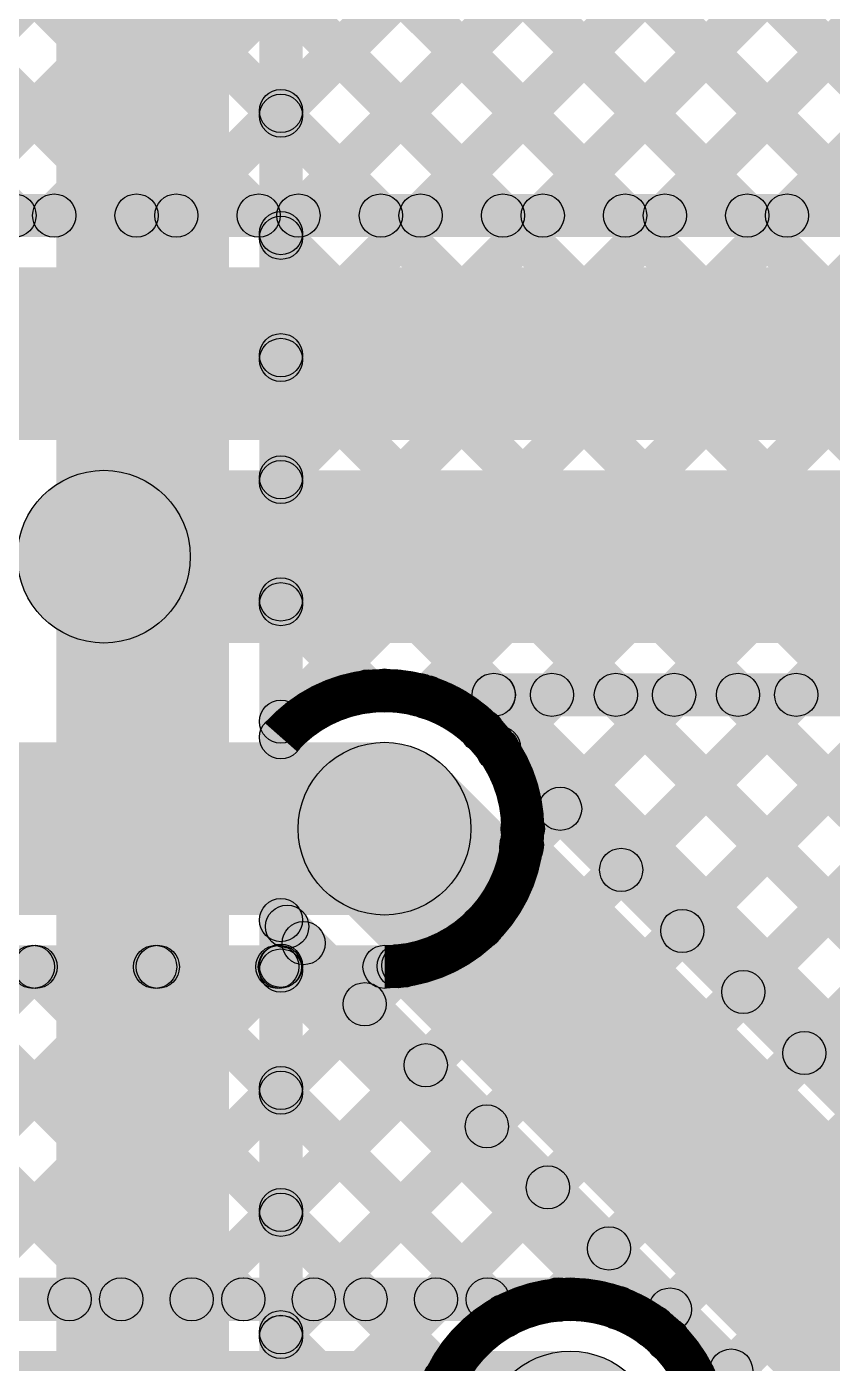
# Model space of a CAD drawing. Header units: millimetres. Extents: x -0.08 to 5.25, y -0.08 to 2.73.
# Drawn here: x 3.4231 to 3.6097, y 1.1872 to 1.4967 of the extents above; entities that cross this region are included whole.
import ezdxf

# ---------------------------------------------------------------- set-up
doc = ezdxf.new("R2010")
doc.units = ezdxf.units.MM
doc.header["$MEASUREMENT"] = 0
for name, color, linetype in [('BottomLayer', 5, 'Continuous'), ('TopLayer', 1, 'Continuous'), ('ViaHoleLayer', 16, 'Continuous')]:
    doc.layers.add(name, color=color, linetype=linetype)

msp = doc.modelspace()

# ---------------------------------------------------------------- hatches: boundary and pattern name
at = {"layer": 'BottomLayer'}
for points in [[(3.41102, 1.68146), (3.4181, 1.68854), (3.8881, 1.21854), (3.88102, 1.21146)], [(3.41102, 1.68146), (3.41809, 1.68854), (3.67454, 1.43209), (3.66746, 1.42502)], [(3.47, 0.42125), (3.43, 0.42125), (3.43, 1.598), (3.47, 1.598)], [(3.487, 1.33217), (3.477, 1.33217), (3.477, 1.598), (3.487, 1.598)], [(3.487, 1.33217), (3.477, 1.33217), (3.477, 1.598), (3.487, 1.598)], [(3.47846, 1.58574), (3.48554, 1.59281), (3.85981, 1.21854), (3.85274, 1.21146)], [(3.47846, 1.58574), (3.48554, 1.59281), (3.67454, 1.40381), (3.66746, 1.39674)], [(3.47846, 1.55746), (3.48554, 1.56453), (3.83153, 1.21854), (3.82446, 1.21146)], [(3.47846, 1.55745), (3.48554, 1.56452), (3.67454, 1.37552), (3.66746, 1.36845)], [(3.48554, 1.47369), (3.47846, 1.48076), (3.55672, 1.55902), (3.5638, 1.55195)], [(3.48554, 1.47369), (3.47846, 1.48076), (3.55672, 1.55902), (3.56379, 1.55195)], [(3.48554, 1.44541), (3.47846, 1.45248), (3.57087, 1.54488), (3.57794, 1.53781)], [(3.48554, 1.44541), (3.47846, 1.45248), (3.57087, 1.54488), (3.57794, 1.53781)], [(3.47846, 1.52917), (3.48554, 1.53624), (3.80324, 1.21854), (3.79617, 1.21146)], [(3.47846, 1.52917), (3.48554, 1.53624), (3.67454, 1.34724), (3.66746, 1.34017)], [(3.48554, 1.41712), (3.47846, 1.42419), (3.58501, 1.53074), (3.59208, 1.52367)], [(3.48554, 1.41712), (3.47846, 1.42419), (3.58501, 1.53074), (3.59208, 1.52367)], [(3.48554, 1.38884), (3.47846, 1.39591), (3.59915, 1.51659), (3.60622, 1.50952)], [(3.48554, 1.38884), (3.47846, 1.39591), (3.59915, 1.51659), (3.60622, 1.50952)], [(3.47846, 1.50089), (3.48554, 1.50796), (3.77496, 1.21854), (3.76789, 1.21146)], [(3.47846, 1.50088), (3.48554, 1.50796), (3.67454, 1.31896), (3.66746, 1.31188)], [(3.48554, 1.36055), (3.47846, 1.36762), (3.61329, 1.50245), (3.62036, 1.49538)], [(3.48554, 1.36055), (3.47846, 1.36762), (3.61329, 1.50245), (3.62036, 1.49538)], [(3.48554, 1.33227), (3.47846, 1.33934), (3.62743, 1.48831), (3.63451, 1.48124)], [(3.48554, 1.33227), (3.47846, 1.33934), (3.62743, 1.48831), (3.63451, 1.48124)], [(3.47846, 1.4726), (3.48554, 1.47967), (3.74667, 1.21854), (3.7396, 1.21146)], [(3.47846, 1.4726), (3.48554, 1.47967), (3.67454, 1.29067), (3.66746, 1.2836)], [(3.51944, 1.33789), (3.51237, 1.34496), (3.64158, 1.47417), (3.64865, 1.4671)], [(3.51944, 1.33789), (3.51237, 1.34496), (3.64158, 1.47417), (3.64865, 1.4671)], [(3.53605, 1.32621), (3.52897, 1.33328), (3.65572, 1.46003), (3.66279, 1.45295)], [(3.53604, 1.32621), (3.52897, 1.33328), (3.65572, 1.46003), (3.66279, 1.45296)], [(3.47846, 1.44432), (3.48554, 1.45139), (3.71839, 1.21854), (3.71132, 1.21146)], [(3.47846, 1.44432), (3.48554, 1.45139), (3.67454, 1.26239), (3.66746, 1.25532)], [(3.55019, 1.31207), (3.54312, 1.31914), (3.66986, 1.44588), (3.67693, 1.43881)], [(3.55019, 1.31207), (3.54312, 1.31914), (3.66746, 1.44349), (3.67454, 1.43642)], [(3.56433, 1.29793), (3.55726, 1.305), (3.684, 1.43174), (3.69107, 1.42467)], [(3.47846, 1.41603), (3.48554, 1.42311), (3.69011, 1.21854), (3.68303, 1.21146)], [(3.47846, 1.41603), (3.48554, 1.4231), (3.67454, 1.2341), (3.66746, 1.22703)], [(3.56433, 1.29793), (3.55726, 1.305), (3.66746, 1.4152), (3.67454, 1.40813)], [(3.57847, 1.28378), (3.5714, 1.29085), (3.69815, 1.4176), (3.70522, 1.41053)], [(3.59261, 1.26964), (3.58554, 1.27671), (3.71229, 1.40346), (3.71936, 1.39639)], [(3.47846, 1.38775), (3.48554, 1.39482), (3.66182, 1.21854), (3.65475, 1.21146)], [(3.47846, 1.38775), (3.48554, 1.39482), (3.66182, 1.21854), (3.65475, 1.21146)], [(3.57847, 1.28378), (3.5714, 1.29085), (3.66746, 1.38692), (3.67454, 1.37985)], [(3.60676, 1.2555), (3.59968, 1.26257), (3.72643, 1.38932), (3.7335, 1.38224)], [(3.47846, 1.35947), (3.48554, 1.36654), (3.50576, 1.34631), (3.49869, 1.33924)], [(3.47846, 1.35946), (3.48554, 1.36653), (3.50576, 1.34631), (3.49869, 1.33924)], [(3.59261, 1.26964), (3.58554, 1.27671), (3.66746, 1.35863), (3.67454, 1.35156)], [(3.52512, 1.33006), (3.53219, 1.33714), (3.65079, 1.21854), (3.64372, 1.21146)], [(3.52512, 1.33006), (3.53219, 1.33714), (3.65079, 1.21854), (3.64372, 1.21146)], [(3.60676, 1.2555), (3.59968, 1.26257), (3.66746, 1.33035), (3.67454, 1.32328)], [(3.49186, 1.29686), (3.52014, 1.32514), (3.64814, 1.19714), (3.61986, 1.16886)], [(3.47989, 1.28478), (3.48696, 1.29185), (3.61488, 1.16394), (3.60781, 1.15686)], [(3.47989, 1.28478), (3.48696, 1.29185), (3.61488, 1.16394), (3.60781, 1.15686)], [(3.487, 0.42125), (3.477, 0.42125), (3.477, 1.28983), (3.487, 1.28983)], [(3.487, 0.42125), (3.477, 0.42125), (3.477, 1.28983), (3.487, 1.28983)], [(3.48554, 1.2757), (3.47846, 1.28277), (3.48372, 1.28803), (3.49079, 1.28095)], [(3.48554, 1.2757), (3.47846, 1.28277), (3.48372, 1.28803), (3.49079, 1.28096)], [(3.47846, 1.27461), (3.48554, 1.28168), (3.56369, 1.20353), (3.55662, 1.19646)], [(3.47846, 1.27461), (3.48554, 1.28168), (3.56369, 1.20353), (3.55662, 1.19646)], [(3.48554, 1.24742), (3.47846, 1.25449), (3.49786, 1.27388), (3.50493, 1.26681)], [(3.48554, 1.24742), (3.47846, 1.25449), (3.49786, 1.27388), (3.50493, 1.26681)], [(3.48554, 1.21913), (3.47846, 1.2262), (3.512, 1.25974), (3.51907, 1.25267)], [(3.48554, 1.21913), (3.47846, 1.2262), (3.512, 1.25974), (3.51907, 1.25267)], [(3.47846, 1.24633), (3.48554, 1.2534), (3.53727, 1.20166), (3.5302, 1.19459)], [(3.47846, 1.24633), (3.48554, 1.2534), (3.53727, 1.20166), (3.5302, 1.19459)], [(3.48554, 1.19085), (3.47846, 1.19792), (3.52615, 1.2456), (3.53322, 1.23853)], [(3.48554, 1.19085), (3.47846, 1.19792), (3.52615, 1.2456), (3.53322, 1.23853)], [(3.48554, 1.16256), (3.47846, 1.16963), (3.54029, 1.23146), (3.54736, 1.22439)], [(3.48554, 1.16256), (3.47846, 1.16963), (3.54029, 1.23146), (3.54736, 1.22439)], [(3.47846, 1.21804), (3.48554, 1.22512), (3.52355, 1.1871), (3.51648, 1.18003)], [(3.47846, 1.21804), (3.48554, 1.22511), (3.52355, 1.1871), (3.51648, 1.18003)], [(3.54959, 1.19833), (3.54251, 1.2054), (3.55443, 1.21732), (3.5615, 1.21024)], [(3.54958, 1.19833), (3.54251, 1.2054), (3.55443, 1.21732), (3.5615, 1.21024)], [(3.57166, 1.19212), (3.56459, 1.19919), (3.56857, 1.20317), (3.57564, 1.1961)], [(3.57166, 1.19212), (3.56459, 1.19919), (3.56857, 1.20317), (3.57564, 1.1961)], [(3.47846, 1.18976), (3.48554, 1.19683), (3.52481, 1.15756), (3.51774, 1.15049)], [(3.47846, 1.18976), (3.48554, 1.19683), (3.52482, 1.15755), (3.51774, 1.15048)], [(3.56809, 1.18909), (3.57516, 1.19616), (4.34479, 0.42654), (4.33772, 0.41946)], [(3.56809, 1.18909), (3.57516, 1.19616), (3.67454, 1.09679), (3.66746, 1.08972)], [(3.58604, 1.17821), (3.57897, 1.18529), (3.58271, 1.18903), (3.58979, 1.18196)], [(3.58604, 1.17822), (3.57897, 1.18529), (3.58271, 1.18903), (3.58978, 1.18196)]]:
    msp.add_hatch(color=5, dxfattribs=at).paths.add_polyline_path(points)
h = msp.add_hatch(color=5, dxfattribs=at)
edge = h.paths.add_edge_path()
edge.add_arc((3.482, 1.47723), 0.005, 0, 360)
h = msp.add_hatch(color=5, dxfattribs=at)
edge = h.paths.add_edge_path()
edge.add_arc((3.482, 1.47723), 0.005, 0, 360)
h = msp.add_hatch(color=5, dxfattribs=at)
edge = h.paths.add_edge_path()
edge.add_arc((3.482, 1.47614), 0.005, 0, 360)
h = msp.add_hatch(color=5, dxfattribs=at)
edge = h.paths.add_edge_path()
edge.add_arc((3.482, 1.47614), 0.005, 0, 360)
h = msp.add_hatch(color=5, dxfattribs=at)
edge = h.paths.add_edge_path()
edge.add_arc((3.482, 1.44894), 0.005, 0, 360)
h = msp.add_hatch(color=5, dxfattribs=at)
edge = h.paths.add_edge_path()
edge.add_arc((3.482, 1.44894), 0.005, 0, 360)
h = msp.add_hatch(color=5, dxfattribs=at)
edge = h.paths.add_edge_path()
edge.add_arc((3.482, 1.44785), 0.005, 0, 360)
h = msp.add_hatch(color=5, dxfattribs=at)
edge = h.paths.add_edge_path()
edge.add_arc((3.482, 1.44785), 0.005, 0, 360)
h = msp.add_hatch(color=5, dxfattribs=at)
edge = h.paths.add_edge_path()
edge.add_arc((3.482, 1.42066), 0.005, 0, 360)
h = msp.add_hatch(color=5, dxfattribs=at)
edge = h.paths.add_edge_path()
edge.add_arc((3.482, 1.42066), 0.005, 0, 360)
h = msp.add_hatch(color=5, dxfattribs=at)
edge = h.paths.add_edge_path()
edge.add_arc((3.482, 1.41957), 0.005, 0, 360)
h = msp.add_hatch(color=5, dxfattribs=at)
edge = h.paths.add_edge_path()
edge.add_arc((3.482, 1.41957), 0.005, 0, 360)
h = msp.add_hatch(color=5, dxfattribs=at)
edge = h.paths.add_edge_path()
edge.add_arc((3.482, 1.39237), 0.005, 0, 360)
h = msp.add_hatch(color=5, dxfattribs=at)
edge = h.paths.add_edge_path()
edge.add_arc((3.482, 1.39237), 0.005, 0, 360)
h = msp.add_hatch(color=5, dxfattribs=at)
edge = h.paths.add_edge_path()
edge.add_arc((3.482, 1.39129), 0.005, 0, 360)
h = msp.add_hatch(color=5, dxfattribs=at)
edge = h.paths.add_edge_path()
edge.add_arc((3.482, 1.39128), 0.005, 0, 360)
h = msp.add_hatch(color=5, dxfattribs=at)
edge = h.paths.add_edge_path()
edge.add_arc((3.441, 1.374), 0.01181, 0, 360)
h = msp.add_hatch(color=5, dxfattribs=at)
edge = h.paths.add_edge_path()
edge.add_arc((3.482, 1.36409), 0.005, 0, 360)
h = msp.add_hatch(color=5, dxfattribs=at)
edge = h.paths.add_edge_path()
edge.add_arc((3.482, 1.36409), 0.005, 0, 360)
h = msp.add_hatch(color=5, dxfattribs=at)
edge = h.paths.add_edge_path()
edge.add_arc((3.482, 1.363), 0.005, 0, 360)
h = msp.add_hatch(color=5, dxfattribs=at)
edge = h.paths.add_edge_path()
edge.add_arc((3.482, 1.363), 0.005, 0, 360)
h = msp.add_hatch(color=5, dxfattribs=at)
edge = h.paths.add_edge_path()
edge.add_arc((3.50223, 1.34278), 0.005, 0, 360)
h = msp.add_hatch(color=5, dxfattribs=at)
edge = h.paths.add_edge_path()
edge.add_arc((3.50222, 1.34278), 0.005, 0, 360)
h = msp.add_hatch(color=5, dxfattribs=at)
edge = h.paths.add_edge_path()
edge.add_arc((3.506, 1.343), 0.005, 0, 360)
h = msp.add_hatch(color=5, dxfattribs=at)
edge = h.paths.add_edge_path()
edge.add_arc((3.506, 1.343), 0.005, 0, 360)
h = msp.add_hatch(color=5, dxfattribs=at)
edge = h.paths.add_edge_path()
edge.add_arc((3.506, 1.343), 0.005, 0, 360)
h = msp.add_hatch(color=5, dxfattribs=at)
edge = h.paths.add_edge_path()
edge.add_arc((3.506, 1.343), 0.005, 0, 360)
h = msp.add_hatch(color=5, dxfattribs=at)
edge = h.paths.add_edge_path()
edge.add_arc((3.506, 1.343), 0.005, 0, 360)
h = msp.add_hatch(color=5, dxfattribs=at)
edge = h.paths.add_edge_path()
edge.add_arc((3.506, 1.343), 0.005, 0, 360)
h = msp.add_hatch(color=5, dxfattribs=at)
edge = h.paths.add_edge_path()
edge.add_arc((3.506, 1.343), 0.005, 0, 360)
h = msp.add_hatch(color=5, dxfattribs=at)
edge = h.paths.add_edge_path()
edge.add_arc((3.506, 1.343), 0.005, 0, 360)
h = msp.add_hatch(color=5, dxfattribs=at)
edge = h.paths.add_edge_path()
edge.add_arc((3.51591, 1.34143), 0.005, 0, 360)
h = msp.add_hatch(color=5, dxfattribs=at)
edge = h.paths.add_edge_path()
edge.add_arc((3.51591, 1.34143), 0.005, 0, 360)
h = msp.add_hatch(color=5, dxfattribs=at)
edge = h.paths.add_edge_path()
edge.add_arc((3.482, 1.3358), 0.005, 0, 360)
h = msp.add_hatch(color=5, dxfattribs=at)
edge = h.paths.add_edge_path()
edge.add_arc((3.482, 1.3358), 0.005, 0, 360)
h = msp.add_hatch(color=5, dxfattribs=at)
edge = h.paths.add_edge_path()
edge.add_arc((3.52863, 1.33363), 0.005, 0, 360)
h = msp.add_hatch(color=5, dxfattribs=at)
edge = h.paths.add_edge_path()
edge.add_arc((3.52863, 1.33363), 0.005, 0, 360)
h = msp.add_hatch(color=5, dxfattribs=at)
edge = h.paths.add_edge_path()
edge.add_arc((3.52866, 1.3336), 0.005, 0, 360)
h = msp.add_hatch(color=5, dxfattribs=at)
edge = h.paths.add_edge_path()
edge.add_arc((3.52866, 1.3336), 0.005, 0, 360)
h = msp.add_hatch(color=5, dxfattribs=at)
edge = h.paths.add_edge_path()
edge.add_arc((3.52866, 1.3336), 0.005, 0, 360)
h = msp.add_hatch(color=5, dxfattribs=at)
edge = h.paths.add_edge_path()
edge.add_arc((3.52866, 1.3336), 0.005, 0, 360)
h = msp.add_hatch(color=5, dxfattribs=at)
edge = h.paths.add_edge_path()
edge.add_arc((3.482, 1.33217), 0.005, 0, 360)
h = msp.add_hatch(color=5, dxfattribs=at)
edge = h.paths.add_edge_path()
edge.add_arc((3.482, 1.33217), 0.005, 0, 360)
h = msp.add_hatch(color=5, dxfattribs=at)
edge = h.paths.add_edge_path()
edge.add_arc((3.482, 1.33217), 0.005, 0, 360)
h = msp.add_hatch(color=5, dxfattribs=at)
edge = h.paths.add_edge_path()
edge.add_arc((3.482, 1.33217), 0.005, 0, 360)
h = msp.add_hatch(color=5, dxfattribs=at)
edge = h.paths.add_edge_path()
edge.add_arc((3.482, 1.33217), 0.005, 0, 360)
h = msp.add_hatch(color=5, dxfattribs=at)
edge = h.paths.add_edge_path()
edge.add_arc((3.482, 1.33217), 0.005, 0, 360)
h = msp.add_hatch(color=5, dxfattribs=at)
edge = h.paths.add_edge_path()
edge.add_arc((3.53251, 1.32975), 0.005, 0, 360)
h = msp.add_hatch(color=5, dxfattribs=at)
edge = h.paths.add_edge_path()
edge.add_arc((3.53251, 1.32975), 0.005, 0, 360)
h = msp.add_hatch(color=5, dxfattribs=at)
edge = h.paths.add_edge_path()
edge.add_arc((3.506, 1.311), 0.02, 0, 360)
h = msp.add_hatch(color=5, dxfattribs=at)
edge = h.paths.add_edge_path()
edge.add_arc((3.506, 1.311), 0.02, 0, 360)
h = msp.add_hatch(color=5, dxfattribs=at)
edge = h.paths.add_edge_path()
edge.add_arc((3.506, 1.311), 0.02, 0, 360)
h = msp.add_hatch(color=5, dxfattribs=at)
edge = h.paths.add_edge_path()
edge.add_arc((3.506, 1.311), 0.01181, 0, 360)
h = msp.add_hatch(color=5, dxfattribs=at)
edge = h.paths.add_edge_path()
edge.add_arc((3.54665, 1.3156), 0.005, 0, 360)
h = msp.add_hatch(color=5, dxfattribs=at)
edge = h.paths.add_edge_path()
edge.add_arc((3.54665, 1.3156), 0.005, 0, 360)
h = msp.add_hatch(color=5, dxfattribs=at)
edge = h.paths.add_edge_path()
edge.add_arc((3.56079, 1.30146), 0.005, 0, 360)
h = msp.add_hatch(color=5, dxfattribs=at)
edge = h.paths.add_edge_path()
edge.add_arc((3.56079, 1.30146), 0.005, 0, 360)
h = msp.add_hatch(color=5, dxfattribs=at)
edge = h.paths.add_edge_path()
edge.add_arc((3.482, 1.28983), 0.005, 0, 360)
h = msp.add_hatch(color=5, dxfattribs=at)
edge = h.paths.add_edge_path()
edge.add_arc((3.482, 1.28983), 0.005, 0, 360)
h = msp.add_hatch(color=5, dxfattribs=at)
edge = h.paths.add_edge_path()
edge.add_arc((3.48343, 1.28832), 0.005, 0, 360)
h = msp.add_hatch(color=5, dxfattribs=at)
edge = h.paths.add_edge_path()
edge.add_arc((3.48343, 1.28832), 0.005, 0, 360)
h = msp.add_hatch(color=5, dxfattribs=at)
edge = h.paths.add_edge_path()
edge.add_arc((3.57494, 1.28732), 0.005, 0, 360)
h = msp.add_hatch(color=5, dxfattribs=at)
edge = h.paths.add_edge_path()
edge.add_arc((3.57494, 1.28732), 0.005, 0, 360)
h = msp.add_hatch(color=5, dxfattribs=at)
edge = h.paths.add_edge_path()
edge.add_arc((3.48725, 1.28449), 0.005, 0, 360)
h = msp.add_hatch(color=5, dxfattribs=at)
edge = h.paths.add_edge_path()
edge.add_arc((3.48725, 1.28449), 0.005, 0, 360)
h = msp.add_hatch(color=5, dxfattribs=at)
edge = h.paths.add_edge_path()
edge.add_arc((3.482, 1.27924), 0.005, 0, 360)
h = msp.add_hatch(color=5, dxfattribs=at)
edge = h.paths.add_edge_path()
edge.add_arc((3.482, 1.27924), 0.005, 0, 360)
h = msp.add_hatch(color=5, dxfattribs=at)
edge = h.paths.add_edge_path()
edge.add_arc((3.482, 1.27815), 0.005, 0, 360)
h = msp.add_hatch(color=5, dxfattribs=at)
edge = h.paths.add_edge_path()
edge.add_arc((3.482, 1.27815), 0.005, 0, 360)
h = msp.add_hatch(color=5, dxfattribs=at)
edge = h.paths.add_edge_path()
edge.add_arc((3.5014, 1.27035), 0.005, 0, 360)
h = msp.add_hatch(color=5, dxfattribs=at)
edge = h.paths.add_edge_path()
edge.add_arc((3.5014, 1.27035), 0.005, 0, 360)
h = msp.add_hatch(color=5, dxfattribs=at)
edge = h.paths.add_edge_path()
edge.add_arc((3.58908, 1.27318), 0.005, 0, 360)
h = msp.add_hatch(color=5, dxfattribs=at)
edge = h.paths.add_edge_path()
edge.add_arc((3.58908, 1.27318), 0.005, 0, 360)
h = msp.add_hatch(color=5, dxfattribs=at)
edge = h.paths.add_edge_path()
edge.add_arc((3.60322, 1.25903), 0.005, 0, 360)
h = msp.add_hatch(color=5, dxfattribs=at)
edge = h.paths.add_edge_path()
edge.add_arc((3.60322, 1.25903), 0.005, 0, 360)
h = msp.add_hatch(color=5, dxfattribs=at)
edge = h.paths.add_edge_path()
edge.add_arc((3.51554, 1.25621), 0.005, 0, 360)
h = msp.add_hatch(color=5, dxfattribs=at)
edge = h.paths.add_edge_path()
edge.add_arc((3.51554, 1.25621), 0.005, 0, 360)
h = msp.add_hatch(color=5, dxfattribs=at)
edge = h.paths.add_edge_path()
edge.add_arc((3.482, 1.25095), 0.005, 0, 360)
h = msp.add_hatch(color=5, dxfattribs=at)
edge = h.paths.add_edge_path()
edge.add_arc((3.482, 1.25095), 0.005, 0, 360)
h = msp.add_hatch(color=5, dxfattribs=at)
edge = h.paths.add_edge_path()
edge.add_arc((3.482, 1.24986), 0.005, 0, 360)
h = msp.add_hatch(color=5, dxfattribs=at)
edge = h.paths.add_edge_path()
edge.add_arc((3.482, 1.24986), 0.005, 0, 360)
h = msp.add_hatch(color=5, dxfattribs=at)
edge = h.paths.add_edge_path()
edge.add_arc((3.52968, 1.24206), 0.005, 0, 360)
h = msp.add_hatch(color=5, dxfattribs=at)
edge = h.paths.add_edge_path()
edge.add_arc((3.52968, 1.24206), 0.005, 0, 360)
h = msp.add_hatch(color=5, dxfattribs=at)
edge = h.paths.add_edge_path()
edge.add_arc((3.54382, 1.22792), 0.005, 0, 360)
h = msp.add_hatch(color=5, dxfattribs=at)
edge = h.paths.add_edge_path()
edge.add_arc((3.54382, 1.22792), 0.005, 0, 360)
h = msp.add_hatch(color=5, dxfattribs=at)
edge = h.paths.add_edge_path()
edge.add_arc((3.482, 1.22267), 0.005, 0, 360)
h = msp.add_hatch(color=5, dxfattribs=at)
edge = h.paths.add_edge_path()
edge.add_arc((3.482, 1.22267), 0.005, 0, 360)
h = msp.add_hatch(color=5, dxfattribs=at)
edge = h.paths.add_edge_path()
edge.add_arc((3.482, 1.22158), 0.005, 0, 360)
h = msp.add_hatch(color=5, dxfattribs=at)
edge = h.paths.add_edge_path()
edge.add_arc((3.482, 1.22158), 0.005, 0, 360)
h = msp.add_hatch(color=5, dxfattribs=at)
edge = h.paths.add_edge_path()
edge.add_arc((3.55797, 1.21378), 0.005, 0, 360)
h = msp.add_hatch(color=5, dxfattribs=at)
edge = h.paths.add_edge_path()
edge.add_arc((3.55797, 1.21378), 0.005, 0, 360)
h = msp.add_hatch(color=5, dxfattribs=at)
edge = h.paths.add_edge_path()
edge.add_arc((3.54605, 1.20186), 0.005, 0, 360)
h = msp.add_hatch(color=5, dxfattribs=at)
edge = h.paths.add_edge_path()
edge.add_arc((3.54605, 1.20186), 0.005, 0, 360)
h = msp.add_hatch(color=5, dxfattribs=at)
edge = h.paths.add_edge_path()
edge.add_arc((3.56015, 1.19999), 0.005, 0, 360)
h = msp.add_hatch(color=5, dxfattribs=at)
edge = h.paths.add_edge_path()
edge.add_arc((3.56016, 1.19999), 0.005, 0, 360)
h = msp.add_hatch(color=5, dxfattribs=at)
edge = h.paths.add_edge_path()
edge.add_arc((3.57211, 1.19964), 0.005, 0, 360)
h = msp.add_hatch(color=5, dxfattribs=at)
edge = h.paths.add_edge_path()
edge.add_arc((3.57211, 1.19964), 0.005, 0, 360)
h = msp.add_hatch(color=5, dxfattribs=at)
edge = h.paths.add_edge_path()
edge.add_arc((3.53374, 1.19812), 0.005, 0, 360)
h = msp.add_hatch(color=5, dxfattribs=at)
edge = h.paths.add_edge_path()
edge.add_arc((3.53374, 1.19813), 0.005, 0, 360)
h = msp.add_hatch(color=5, dxfattribs=at)
edge = h.paths.add_edge_path()
edge.add_arc((3.482, 1.19438), 0.005, 0, 360)
h = msp.add_hatch(color=5, dxfattribs=at)
edge = h.paths.add_edge_path()
edge.add_arc((3.482, 1.19438), 0.005, 0, 360)
h = msp.add_hatch(color=5, dxfattribs=at)
edge = h.paths.add_edge_path()
edge.add_arc((3.482, 1.1933), 0.005, 0, 360)
h = msp.add_hatch(color=5, dxfattribs=at)
edge = h.paths.add_edge_path()
edge.add_arc((3.482, 1.19329), 0.005, 0, 360)
h = msp.add_hatch(color=5, dxfattribs=at)
edge = h.paths.add_edge_path()
edge.add_arc((3.56813, 1.19566), 0.005, 0, 360)
h = msp.add_hatch(color=5, dxfattribs=at)
edge = h.paths.add_edge_path()
edge.add_arc((3.56813, 1.19566), 0.005, 0, 360)
h = msp.add_hatch(color=5, dxfattribs=at)
edge = h.paths.add_edge_path()
edge.add_arc((3.57163, 1.19263), 0.005, 0, 360)
h = msp.add_hatch(color=5, dxfattribs=at)
edge = h.paths.add_edge_path()
edge.add_arc((3.57163, 1.19263), 0.005, 0, 360)
h = msp.add_hatch(color=5, dxfattribs=at)
edge = h.paths.add_edge_path()
edge.add_arc((3.57163, 1.19263), 0.005, 0, 360)
h = msp.add_hatch(color=5, dxfattribs=at)
edge = h.paths.add_edge_path()
edge.add_arc((3.57163, 1.19263), 0.005, 0, 360)
h = msp.add_hatch(color=5, dxfattribs=at)
edge = h.paths.add_edge_path()
edge.add_arc((3.549, 1.17), 0.02, 0, 360)
h = msp.add_hatch(color=5, dxfattribs=at)
edge = h.paths.add_edge_path()
edge.add_arc((3.58625, 1.1855), 0.005, 0, 360)
h = msp.add_hatch(color=5, dxfattribs=at)
edge = h.paths.add_edge_path()
edge.add_arc((3.58625, 1.1855), 0.005, 0, 360)
h = msp.add_hatch(color=5, dxfattribs=at)
edge = h.paths.add_edge_path()
edge.add_arc((3.52002, 1.18356), 0.005, 0, 360)
h = msp.add_hatch(color=5, dxfattribs=at)
edge = h.paths.add_edge_path()
edge.add_arc((3.52002, 1.18356), 0.005, 0, 360)
at = {"layer": 'TopLayer'}
for points in [[(3.33346, 1.75902), (3.34054, 1.7661), (3.6501, 1.45654), (3.64302, 1.44946)], [(3.33346, 1.73074), (3.34054, 1.73781), (3.62181, 1.45654), (3.61474, 1.44946)], [(3.33346, 1.70246), (3.34054, 1.70953), (3.59353, 1.45654), (3.58646, 1.44946)], [(3.33346, 1.67417), (3.34054, 1.68124), (3.56524, 1.45654), (3.55817, 1.44946)], [(3.37646, 1.44946), (3.36939, 1.45654), (3.57646, 1.66361), (3.58354, 1.65654)], [(3.33346, 1.64589), (3.34054, 1.65296), (3.53696, 1.45654), (3.52989, 1.44946)], [(3.40474, 1.44946), (3.39767, 1.45654), (3.57646, 1.63533), (3.58354, 1.62826)], [(3.33346, 1.6176), (3.34054, 1.62467), (3.50867, 1.45654), (3.5016, 1.44946)], [(3.43303, 1.44946), (3.42595, 1.45654), (3.57646, 1.60705), (3.58354, 1.59997)], [(3.33346, 1.58932), (3.34054, 1.59639), (3.48039, 1.45654), (3.47332, 1.44946)], [(3.46131, 1.44946), (3.45424, 1.45654), (3.57646, 1.57876), (3.58354, 1.57169)], [(3.33346, 1.56103), (3.34054, 1.56811), (3.45211, 1.45654), (3.44503, 1.44946)], [(3.48959, 1.44946), (3.48252, 1.45654), (3.57646, 1.55048), (3.58354, 1.54341)], [(3.33346, 1.53275), (3.34054, 1.53982), (3.42382, 1.45654), (3.41675, 1.44946)], [(3.51788, 1.44946), (3.51081, 1.45654), (3.58311, 1.52883), (3.59018, 1.52176)], [(3.54616, 1.44946), (3.53909, 1.45654), (3.61139, 1.52883), (3.61846, 1.52176)], [(3.57445, 1.44946), (3.56738, 1.45654), (3.63968, 1.52883), (3.64675, 1.52176)], [(3.60273, 1.44946), (3.59566, 1.45654), (3.66796, 1.52883), (3.67503, 1.52176)], [(3.363, 1.448), (3.363, 1.458), (3.742, 1.458), (3.742, 1.448)], [(3.363, 1.401), (3.363, 1.441), (3.83757, 1.441), (3.83757, 1.401)], [(3.441, 1.354), (3.441, 1.394), (4.328, 1.394), (4.328, 1.354)], [(3.51394, 1.337), (3.51394, 1.347), (3.81047, 1.347), (3.81047, 1.337)], [(3.51394, 1.337), (3.51394, 1.347), (3.671, 1.347), (3.671, 1.337)], [(3.12775, 0.69165), (3.12068, 0.69872), (3.7675, 1.34554), (3.77457, 1.33846)], [(3.46487, 1.19846), (3.4578, 1.20554), (3.5978, 1.34554), (3.60487, 1.33846)], [(3.46487, 1.19846), (3.4578, 1.20554), (3.5978, 1.34554), (3.60487, 1.33846)], [(3.49315, 1.19846), (3.48608, 1.20554), (3.62608, 1.34554), (3.63315, 1.33846)], [(3.49315, 1.19846), (3.48608, 1.20554), (3.62608, 1.34554), (3.63315, 1.33846)], [(3.52144, 1.19846), (3.51437, 1.20554), (3.65437, 1.34554), (3.66144, 1.33846)], [(3.52144, 1.19846), (3.51437, 1.20554), (3.65437, 1.34554), (3.66144, 1.33846)], [(3.52775, 1.33846), (3.53482, 1.34554), (3.67305, 1.20731), (3.66598, 1.20023)], [(3.52775, 1.33846), (3.53482, 1.34554), (3.67305, 1.2073), (3.66598, 1.20023)], [(3.53571, 1.32587), (3.52864, 1.33295), (3.54123, 1.34554), (3.5483, 1.33846)], [(3.53571, 1.32587), (3.52864, 1.33295), (3.54123, 1.34554), (3.5483, 1.33846)], [(3.54124, 1.30312), (3.53417, 1.31019), (3.56951, 1.34554), (3.57658, 1.33846)], [(3.54124, 1.30312), (3.53417, 1.31019), (3.56951, 1.34554), (3.57658, 1.33846)], [(3.54972, 1.19846), (3.54265, 1.20554), (3.68265, 1.34554), (3.68972, 1.33846)], [(3.55603, 1.33846), (3.56311, 1.34554), (3.68719, 1.22145), (3.68012, 1.21438)], [(3.55603, 1.33846), (3.5631, 1.34554), (3.67454, 1.2341), (3.66746, 1.22703)], [(3.57166, 1.19212), (3.56459, 1.19919), (3.71093, 1.34554), (3.71801, 1.33846)], [(3.58325, 1.17543), (3.57618, 1.1825), (3.73922, 1.34554), (3.74629, 1.33846)], [(3.58432, 1.33846), (3.59139, 1.34554), (3.70134, 1.23559), (3.69426, 1.22852)], [(3.58432, 1.33846), (3.59139, 1.34554), (3.67454, 1.26239), (3.66746, 1.25532)], [(3.278, 1.291), (3.278, 1.331), (3.506, 1.331), (3.506, 1.291)], [(3.54972, 1.19846), (3.54265, 1.20554), (3.66746, 1.33035), (3.67454, 1.32328)], [(3.53424, 1.30369), (3.54131, 1.31076), (3.65891, 1.19316), (3.65184, 1.18609)], [(3.53424, 1.30369), (3.54131, 1.31076), (3.65891, 1.19316), (3.65184, 1.18609)], [(3.57166, 1.19212), (3.56459, 1.19919), (3.66746, 1.30207), (3.67454, 1.295)], [(3.52495, 1.2847), (3.53202, 1.29177), (3.64477, 1.17902), (3.6377, 1.17195)], [(3.52495, 1.28469), (3.53202, 1.29177), (3.64477, 1.17902), (3.63769, 1.17195)], [(3.337, 1.274), (3.337, 1.284), (3.506, 1.284), (3.506, 1.274)], [(3.337, 1.274), (3.337, 1.284), (3.506, 1.284), (3.506, 1.274)], [(3.35173, 1.19846), (3.34466, 1.20554), (3.42166, 1.28254), (3.42873, 1.27546)], [(3.35173, 1.19846), (3.34466, 1.20554), (3.42166, 1.28254), (3.42873, 1.27546)], [(3.36447, 1.27546), (3.37154, 1.28254), (3.44854, 1.20554), (3.44147, 1.19846)], [(3.36448, 1.27546), (3.37155, 1.28254), (3.44855, 1.20554), (3.44148, 1.19846)], [(3.38002, 1.19846), (3.37294, 1.20554), (3.44994, 1.28254), (3.45702, 1.27546)], [(3.38001, 1.19846), (3.37294, 1.20554), (3.44994, 1.28254), (3.45701, 1.27546)], [(3.39276, 1.27546), (3.39983, 1.28254), (3.47683, 1.20554), (3.46976, 1.19846)], [(3.39276, 1.27546), (3.39983, 1.28254), (3.47683, 1.20554), (3.46976, 1.19846)], [(3.4083, 1.19846), (3.40123, 1.20554), (3.47823, 1.28254), (3.4853, 1.27546)], [(3.4083, 1.19846), (3.40123, 1.20554), (3.47823, 1.28254), (3.4853, 1.27546)], [(3.42104, 1.27546), (3.42812, 1.28254), (3.50512, 1.20554), (3.49804, 1.19846)], [(3.42104, 1.27546), (3.42811, 1.28254), (3.50511, 1.20554), (3.49804, 1.19846)], [(3.43658, 1.19846), (3.42951, 1.20554), (3.50681, 1.28283), (3.51388, 1.27576)], [(3.43658, 1.19846), (3.42951, 1.20554), (3.50681, 1.28283), (3.51388, 1.27576)], [(3.44933, 1.27546), (3.4564, 1.28254), (3.5334, 1.20554), (3.52633, 1.19846)], [(3.44933, 1.27546), (3.4564, 1.28254), (3.5334, 1.20554), (3.52633, 1.19846)], [(3.47761, 1.27546), (3.48468, 1.28254), (3.56369, 1.20353), (3.55662, 1.19646)], [(3.47761, 1.27546), (3.48468, 1.28254), (3.56369, 1.20353), (3.55662, 1.19646)], [(3.50573, 1.27563), (3.5128, 1.2827), (3.63062, 1.16488), (3.62355, 1.15781)], [(3.50573, 1.27563), (3.5128, 1.2827), (3.63062, 1.16488), (3.62355, 1.15781)], [(3.58325, 1.17543), (3.57618, 1.1825), (3.66746, 1.27378), (3.67454, 1.26671)], [(3.12775, 0.69165), (3.12068, 0.69872), (3.66746, 1.2455), (3.67454, 1.23843)], [(3.162, 1.197), (3.162, 1.207), (3.549, 1.207), (3.549, 1.197)], [(3.162, 1.197), (3.162, 1.207), (3.549, 1.207), (3.549, 1.197)], [(3.162, 1.15), (3.162, 1.19), (3.549, 1.19), (3.549, 1.15)]]:
    msp.add_hatch(color=1, dxfattribs=at).paths.add_polyline_path(points)
h = msp.add_hatch(color=1, dxfattribs=at)
edge = h.paths.add_edge_path()
edge.add_arc((3.42029, 1.453), 0.005, 0, 360)
h = msp.add_hatch(color=1, dxfattribs=at)
edge = h.paths.add_edge_path()
edge.add_arc((3.42949, 1.453), 0.005, 0, 360)
h = msp.add_hatch(color=1, dxfattribs=at)
edge = h.paths.add_edge_path()
edge.add_arc((3.44857, 1.453), 0.005, 0, 360)
h = msp.add_hatch(color=1, dxfattribs=at)
edge = h.paths.add_edge_path()
edge.add_arc((3.45777, 1.453), 0.005, 0, 360)
h = msp.add_hatch(color=1, dxfattribs=at)
edge = h.paths.add_edge_path()
edge.add_arc((3.47685, 1.453), 0.005, 0, 360)
h = msp.add_hatch(color=1, dxfattribs=at)
edge = h.paths.add_edge_path()
edge.add_arc((3.48606, 1.453), 0.005, 0, 360)
h = msp.add_hatch(color=1, dxfattribs=at)
edge = h.paths.add_edge_path()
edge.add_arc((3.50514, 1.453), 0.005, 0, 360)
h = msp.add_hatch(color=1, dxfattribs=at)
edge = h.paths.add_edge_path()
edge.add_arc((3.51434, 1.453), 0.005, 0, 360)
h = msp.add_hatch(color=1, dxfattribs=at)
edge = h.paths.add_edge_path()
edge.add_arc((3.53342, 1.453), 0.005, 0, 360)
h = msp.add_hatch(color=1, dxfattribs=at)
edge = h.paths.add_edge_path()
edge.add_arc((3.54263, 1.453), 0.005, 0, 360)
h = msp.add_hatch(color=1, dxfattribs=at)
edge = h.paths.add_edge_path()
edge.add_arc((3.56171, 1.453), 0.005, 0, 360)
h = msp.add_hatch(color=1, dxfattribs=at)
edge = h.paths.add_edge_path()
edge.add_arc((3.57091, 1.453), 0.005, 0, 360)
h = msp.add_hatch(color=1, dxfattribs=at)
edge = h.paths.add_edge_path()
edge.add_arc((3.58999, 1.453), 0.005, 0, 360)
h = msp.add_hatch(color=1, dxfattribs=at)
edge = h.paths.add_edge_path()
edge.add_arc((3.5992, 1.453), 0.005, 0, 360)
h = msp.add_hatch(color=1, dxfattribs=at)
edge = h.paths.add_edge_path()
edge.add_arc((3.441, 1.374), 0.02, 0, 360)
h = msp.add_hatch(color=1, dxfattribs=at)
edge = h.paths.add_edge_path()
edge.add_arc((3.441, 1.374), 0.01181, 0, 360)
h = msp.add_hatch(color=1, dxfattribs=at)
edge = h.paths.add_edge_path()
edge.add_arc((3.51394, 1.342), 0.005, 0, 360)
h = msp.add_hatch(color=1, dxfattribs=at)
edge = h.paths.add_edge_path()
edge.add_arc((3.51394, 1.342), 0.005, 0, 360)
h = msp.add_hatch(color=1, dxfattribs=at)
edge = h.paths.add_edge_path()
edge.add_arc((3.51394, 1.342), 0.005, 0, 360)
h = msp.add_hatch(color=1, dxfattribs=at)
edge = h.paths.add_edge_path()
edge.add_arc((3.51394, 1.342), 0.005, 0, 360)
h = msp.add_hatch(color=1, dxfattribs=at)
edge = h.paths.add_edge_path()
edge.add_arc((3.53129, 1.342), 0.005, 0, 360)
h = msp.add_hatch(color=1, dxfattribs=at)
edge = h.paths.add_edge_path()
edge.add_arc((3.53128, 1.342), 0.005, 0, 360)
h = msp.add_hatch(color=1, dxfattribs=at)
edge = h.paths.add_edge_path()
edge.add_arc((3.54476, 1.342), 0.005, 0, 360)
h = msp.add_hatch(color=1, dxfattribs=at)
edge = h.paths.add_edge_path()
edge.add_arc((3.54476, 1.342), 0.005, 0, 360)
h = msp.add_hatch(color=1, dxfattribs=at)
edge = h.paths.add_edge_path()
edge.add_arc((3.55957, 1.342), 0.005, 0, 360)
h = msp.add_hatch(color=1, dxfattribs=at)
edge = h.paths.add_edge_path()
edge.add_arc((3.55957, 1.342), 0.005, 0, 360)
h = msp.add_hatch(color=1, dxfattribs=at)
edge = h.paths.add_edge_path()
edge.add_arc((3.57305, 1.342), 0.005, 0, 360)
h = msp.add_hatch(color=1, dxfattribs=at)
edge = h.paths.add_edge_path()
edge.add_arc((3.57305, 1.342), 0.005, 0, 360)
h = msp.add_hatch(color=1, dxfattribs=at)
edge = h.paths.add_edge_path()
edge.add_arc((3.58785, 1.342), 0.005, 0, 360)
h = msp.add_hatch(color=1, dxfattribs=at)
edge = h.paths.add_edge_path()
edge.add_arc((3.58785, 1.342), 0.005, 0, 360)
h = msp.add_hatch(color=1, dxfattribs=at)
edge = h.paths.add_edge_path()
edge.add_arc((3.60133, 1.342), 0.005, 0, 360)
h = msp.add_hatch(color=1, dxfattribs=at)
edge = h.paths.add_edge_path()
edge.add_arc((3.60133, 1.342), 0.005, 0, 360)
h = msp.add_hatch(color=1, dxfattribs=at)
edge = h.paths.add_edge_path()
edge.add_arc((3.53217, 1.32941), 0.005, 0, 360)
h = msp.add_hatch(color=1, dxfattribs=at)
edge = h.paths.add_edge_path()
edge.add_arc((3.53217, 1.32941), 0.005, 0, 360)
h = msp.add_hatch(color=1, dxfattribs=at)
edge = h.paths.add_edge_path()
edge.add_arc((3.506, 1.311), 0.02, 0, 360)
h = msp.add_hatch(color=1, dxfattribs=at)
edge = h.paths.add_edge_path()
edge.add_arc((3.506, 1.311), 0.01181, 0, 360)
h = msp.add_hatch(color=1, dxfattribs=at)
edge = h.paths.add_edge_path()
edge.add_arc((3.538, 1.311), 0.005, 0, 360)
h = msp.add_hatch(color=1, dxfattribs=at)
edge = h.paths.add_edge_path()
edge.add_arc((3.538, 1.311), 0.005, 0, 360)
h = msp.add_hatch(color=1, dxfattribs=at)
edge = h.paths.add_edge_path()
edge.add_arc((3.538, 1.311), 0.005, 0, 360)
h = msp.add_hatch(color=1, dxfattribs=at)
edge = h.paths.add_edge_path()
edge.add_arc((3.538, 1.311), 0.005, 0, 360)
h = msp.add_hatch(color=1, dxfattribs=at)
edge = h.paths.add_edge_path()
edge.add_arc((3.5377, 1.30665), 0.005, 0, 360)
h = msp.add_hatch(color=1, dxfattribs=at)
edge = h.paths.add_edge_path()
edge.add_arc((3.5377, 1.30666), 0.005, 0, 360)
h = msp.add_hatch(color=1, dxfattribs=at)
edge = h.paths.add_edge_path()
edge.add_arc((3.53778, 1.30722), 0.005, 0, 360)
h = msp.add_hatch(color=1, dxfattribs=at)
edge = h.paths.add_edge_path()
edge.add_arc((3.53778, 1.30723), 0.005, 0, 360)
h = msp.add_hatch(color=1, dxfattribs=at)
edge = h.paths.add_edge_path()
edge.add_arc((3.52849, 1.28823), 0.005, 0, 360)
h = msp.add_hatch(color=1, dxfattribs=at)
edge = h.paths.add_edge_path()
edge.add_arc((3.52848, 1.28823), 0.005, 0, 360)
h = msp.add_hatch(color=1, dxfattribs=at)
edge = h.paths.add_edge_path()
edge.add_arc((3.42458, 1.279), 0.005, 0, 360)
h = msp.add_hatch(color=1, dxfattribs=at)
edge = h.paths.add_edge_path()
edge.add_arc((3.42458, 1.279), 0.005, 0, 360)
h = msp.add_hatch(color=1, dxfattribs=at)
edge = h.paths.add_edge_path()
edge.add_arc((3.4252, 1.279), 0.005, 0, 360)
h = msp.add_hatch(color=1, dxfattribs=at)
edge = h.paths.add_edge_path()
edge.add_arc((3.42519, 1.279), 0.005, 0, 360)
h = msp.add_hatch(color=1, dxfattribs=at)
edge = h.paths.add_edge_path()
edge.add_arc((3.45286, 1.279), 0.005, 0, 360)
h = msp.add_hatch(color=1, dxfattribs=at)
edge = h.paths.add_edge_path()
edge.add_arc((3.45286, 1.279), 0.005, 0, 360)
h = msp.add_hatch(color=1, dxfattribs=at)
edge = h.paths.add_edge_path()
edge.add_arc((3.45348, 1.279), 0.005, 0, 360)
h = msp.add_hatch(color=1, dxfattribs=at)
edge = h.paths.add_edge_path()
edge.add_arc((3.45348, 1.279), 0.005, 0, 360)
h = msp.add_hatch(color=1, dxfattribs=at)
edge = h.paths.add_edge_path()
edge.add_arc((3.48115, 1.279), 0.005, 0, 360)
h = msp.add_hatch(color=1, dxfattribs=at)
edge = h.paths.add_edge_path()
edge.add_arc((3.48115, 1.279), 0.005, 0, 360)
h = msp.add_hatch(color=1, dxfattribs=at)
edge = h.paths.add_edge_path()
edge.add_arc((3.48176, 1.279), 0.005, 0, 360)
h = msp.add_hatch(color=1, dxfattribs=at)
edge = h.paths.add_edge_path()
edge.add_arc((3.48176, 1.279), 0.005, 0, 360)
h = msp.add_hatch(color=1, dxfattribs=at)
edge = h.paths.add_edge_path()
edge.add_arc((3.506, 1.279), 0.005, 0, 360)
h = msp.add_hatch(color=1, dxfattribs=at)
edge = h.paths.add_edge_path()
edge.add_arc((3.506, 1.279), 0.005, 0, 360)
h = msp.add_hatch(color=1, dxfattribs=at)
edge = h.paths.add_edge_path()
edge.add_arc((3.506, 1.279), 0.005, 0, 360)
h = msp.add_hatch(color=1, dxfattribs=at)
edge = h.paths.add_edge_path()
edge.add_arc((3.506, 1.279), 0.005, 0, 360)
h = msp.add_hatch(color=1, dxfattribs=at)
edge = h.paths.add_edge_path()
edge.add_arc((3.50927, 1.27917), 0.005, 0, 360)
h = msp.add_hatch(color=1, dxfattribs=at)
edge = h.paths.add_edge_path()
edge.add_arc((3.50926, 1.27917), 0.005, 0, 360)
h = msp.add_hatch(color=1, dxfattribs=at)
edge = h.paths.add_edge_path()
edge.add_arc((3.51035, 1.2793), 0.005, 0, 360)
h = msp.add_hatch(color=1, dxfattribs=at)
edge = h.paths.add_edge_path()
edge.add_arc((3.51034, 1.2793), 0.005, 0, 360)
h = msp.add_hatch(color=1, dxfattribs=at)
edge = h.paths.add_edge_path()
edge.add_arc((3.43305, 1.202), 0.005, 0, 360)
h = msp.add_hatch(color=1, dxfattribs=at)
edge = h.paths.add_edge_path()
edge.add_arc((3.43305, 1.202), 0.005, 0, 360)
h = msp.add_hatch(color=1, dxfattribs=at)
edge = h.paths.add_edge_path()
edge.add_arc((3.44501, 1.202), 0.005, 0, 360)
h = msp.add_hatch(color=1, dxfattribs=at)
edge = h.paths.add_edge_path()
edge.add_arc((3.44501, 1.202), 0.005, 0, 360)
h = msp.add_hatch(color=1, dxfattribs=at)
edge = h.paths.add_edge_path()
edge.add_arc((3.46133, 1.202), 0.005, 0, 360)
h = msp.add_hatch(color=1, dxfattribs=at)
edge = h.paths.add_edge_path()
edge.add_arc((3.46133, 1.202), 0.005, 0, 360)
h = msp.add_hatch(color=1, dxfattribs=at)
edge = h.paths.add_edge_path()
edge.add_arc((3.4733, 1.202), 0.005, 0, 360)
h = msp.add_hatch(color=1, dxfattribs=at)
edge = h.paths.add_edge_path()
edge.add_arc((3.47329, 1.202), 0.005, 0, 360)
h = msp.add_hatch(color=1, dxfattribs=at)
edge = h.paths.add_edge_path()
edge.add_arc((3.48962, 1.202), 0.005, 0, 360)
h = msp.add_hatch(color=1, dxfattribs=at)
edge = h.paths.add_edge_path()
edge.add_arc((3.48962, 1.202), 0.005, 0, 360)
h = msp.add_hatch(color=1, dxfattribs=at)
edge = h.paths.add_edge_path()
edge.add_arc((3.50158, 1.202), 0.005, 0, 360)
h = msp.add_hatch(color=1, dxfattribs=at)
edge = h.paths.add_edge_path()
edge.add_arc((3.50158, 1.202), 0.005, 0, 360)
h = msp.add_hatch(color=1, dxfattribs=at)
edge = h.paths.add_edge_path()
edge.add_arc((3.5179, 1.202), 0.005, 0, 360)
h = msp.add_hatch(color=1, dxfattribs=at)
edge = h.paths.add_edge_path()
edge.add_arc((3.5179, 1.202), 0.005, 0, 360)
h = msp.add_hatch(color=1, dxfattribs=at)
edge = h.paths.add_edge_path()
edge.add_arc((3.52986, 1.202), 0.005, 0, 360)
h = msp.add_hatch(color=1, dxfattribs=at)
edge = h.paths.add_edge_path()
edge.add_arc((3.52986, 1.202), 0.005, 0, 360)
h = msp.add_hatch(color=1, dxfattribs=at)
edge = h.paths.add_edge_path()
edge.add_arc((3.54619, 1.202), 0.005, 0, 360)
h = msp.add_hatch(color=1, dxfattribs=at)
edge = h.paths.add_edge_path()
edge.add_arc((3.54618, 1.202), 0.005, 0, 360)
h = msp.add_hatch(color=1, dxfattribs=at)
edge = h.paths.add_edge_path()
edge.add_arc((3.549, 1.202), 0.005, 0, 360)
h = msp.add_hatch(color=1, dxfattribs=at)
edge = h.paths.add_edge_path()
edge.add_arc((3.549, 1.202), 0.005, 0, 360)
h = msp.add_hatch(color=1, dxfattribs=at)
edge = h.paths.add_edge_path()
edge.add_arc((3.549, 1.202), 0.005, 0, 360)
h = msp.add_hatch(color=1, dxfattribs=at)
edge = h.paths.add_edge_path()
edge.add_arc((3.549, 1.202), 0.005, 0, 360)
h = msp.add_hatch(color=1, dxfattribs=at)
edge = h.paths.add_edge_path()
edge.add_arc((3.56015, 1.19999), 0.005, 0, 360)
h = msp.add_hatch(color=1, dxfattribs=at)
edge = h.paths.add_edge_path()
edge.add_arc((3.56016, 1.19999), 0.005, 0, 360)
h = msp.add_hatch(color=1, dxfattribs=at)
edge = h.paths.add_edge_path()
edge.add_arc((3.56813, 1.19566), 0.005, 0, 360)
h = msp.add_hatch(color=1, dxfattribs=at)
edge = h.paths.add_edge_path()
edge.add_arc((3.56813, 1.19566), 0.005, 0, 360)
h = msp.add_hatch(color=1, dxfattribs=at)
edge = h.paths.add_edge_path()
edge.add_arc((3.549, 1.17), 0.02, 0, 360)
at = {"layer": 'ViaHoleLayer'}
h = msp.add_hatch(color=16, dxfattribs=at)
edge = h.paths.add_edge_path()
edge.add_arc((3.441, 1.374), 0.00591, 0, 360)
h = msp.add_hatch(color=16, dxfattribs=at)
edge = h.paths.add_edge_path()
edge.add_arc((3.506, 1.311), 0.00591, 0, 360)

# ---------------------------------------------------------------- linework, layer by layer
at = {"layer": 'BottomLayer', "const_width": 0.01}
for points in [[(3.482, 1.33217, -0.215252), (3.506, 1.343)], [(3.482, 1.33217, -0.215252), (3.506, 1.343)], [(3.482, 1.33217, -0.215252), (3.506, 1.343)], [(3.482, 1.33217, -0.215252), (3.506, 1.343)], [(3.506, 1.343, -0.199231), (3.52866, 1.3336)], [(3.506, 1.343, -0.198912), (3.52863, 1.33363)], [(3.506, 1.343, -0.198912), (3.52863, 1.33363)], [(3.506, 1.343, -0.199231), (3.52866, 1.3336)], [(3.52637, 1.14737, -1), (3.57163, 1.19263)], [(3.52637, 1.14737, -1), (3.57163, 1.19263)]]:
    msp.add_lwpolyline(points, format="xyb", dxfattribs=at)
at = {"layer": 'BottomLayer'}
for centre, radius in [((3.482, 1.47723), 0.005), ((3.482, 1.47723), 0.005), ((3.482, 1.47614), 0.005), ((3.482, 1.47614), 0.005), ((3.482, 1.44894), 0.005), ((3.482, 1.44894), 0.005), ((3.482, 1.44785), 0.005), ((3.482, 1.44785), 0.005), ((3.482, 1.42066), 0.005), ((3.482, 1.42066), 0.005), ((3.482, 1.41957), 0.005), ((3.482, 1.41957), 0.005), ((3.482, 1.39237), 0.005), ((3.482, 1.39237), 0.005), ((3.482, 1.39129), 0.005), ((3.482, 1.39128), 0.005), ((3.482, 1.36409), 0.005), ((3.482, 1.36409), 0.005), ((3.482, 1.363), 0.005), ((3.482, 1.363), 0.005), ((3.50222, 1.34278), 0.005), ((3.50223, 1.34278), 0.005), ((3.506, 1.343), 0.005), ((3.506, 1.343), 0.005), ((3.506, 1.343), 0.005), ((3.506, 1.343), 0.005), ((3.506, 1.343), 0.005), ((3.506, 1.343), 0.005), ((3.506, 1.343), 0.005), ((3.506, 1.343), 0.005), ((3.51591, 1.34143), 0.005), ((3.51591, 1.34143), 0.005), ((3.482, 1.3358), 0.005), ((3.482, 1.3358), 0.005), ((3.52863, 1.33363), 0.005), ((3.52863, 1.33363), 0.005), ((3.52866, 1.3336), 0.005), ((3.52866, 1.3336), 0.005), ((3.52866, 1.3336), 0.005), ((3.52866, 1.3336), 0.005), ((3.482, 1.33217), 0.005), ((3.482, 1.33217), 0.005), ((3.482, 1.33217), 0.005), ((3.482, 1.33217), 0.005), ((3.482, 1.33217), 0.005), ((3.482, 1.33217), 0.005), ((3.53251, 1.32975), 0.005), ((3.53251, 1.32975), 0.005), ((3.506, 1.311), 0.02), ((3.506, 1.311), 0.02), ((3.506, 1.311), 0.02), ((3.54665, 1.3156), 0.005), ((3.54665, 1.3156), 0.005), ((3.56079, 1.30146), 0.005), ((3.56079, 1.30146), 0.005), ((3.482, 1.28983), 0.005), ((3.482, 1.28983), 0.005), ((3.48343, 1.28832), 0.005), ((3.48343, 1.28832), 0.005), ((3.57494, 1.28732), 0.005), ((3.57494, 1.28732), 0.005), ((3.48725, 1.28449), 0.005), ((3.48725, 1.28449), 0.005), ((3.482, 1.27924), 0.005), ((3.482, 1.27924), 0.005), ((3.482, 1.27815), 0.005), ((3.482, 1.27815), 0.005), ((3.5014, 1.27035), 0.005), ((3.5014, 1.27035), 0.005), ((3.58908, 1.27318), 0.005), ((3.58908, 1.27318), 0.005), ((3.60322, 1.25903), 0.005), ((3.60322, 1.25903), 0.005), ((3.51554, 1.25621), 0.005), ((3.51554, 1.25621), 0.005), ((3.482, 1.25095), 0.005), ((3.482, 1.25095), 0.005), ((3.482, 1.24986), 0.005), ((3.482, 1.24986), 0.005), ((3.52968, 1.24206), 0.005), ((3.52968, 1.24206), 0.005), ((3.54382, 1.22792), 0.005), ((3.54382, 1.22792), 0.005), ((3.482, 1.22267), 0.005), ((3.482, 1.22267), 0.005), ((3.482, 1.22158), 0.005), ((3.482, 1.22158), 0.005), ((3.55797, 1.21378), 0.005), ((3.55797, 1.21378), 0.005), ((3.54605, 1.20186), 0.005), ((3.54605, 1.20186), 0.005), ((3.56015, 1.19999), 0.005), ((3.56016, 1.19999), 0.005), ((3.57211, 1.19964), 0.005), ((3.57211, 1.19964), 0.005), ((3.53374, 1.19813), 0.005), ((3.53374, 1.19812), 0.005), ((3.482, 1.19438), 0.005), ((3.482, 1.19438), 0.005), ((3.482, 1.1933), 0.005), ((3.482, 1.19329), 0.005), ((3.56813, 1.19566), 0.005), ((3.56813, 1.19566), 0.005), ((3.57163, 1.19263), 0.005), ((3.57163, 1.19263), 0.005), ((3.57163, 1.19263), 0.005), ((3.57163, 1.19263), 0.005), ((3.549, 1.17), 0.02), ((3.58625, 1.1855), 0.005), ((3.58625, 1.1855), 0.005), ((3.52002, 1.18356), 0.005), ((3.52002, 1.18356), 0.005)]:
    msp.add_circle(centre, radius, dxfattribs=at)
at = {"layer": 'TopLayer', "const_width": 0.01}
for points in [[(3.51394, 1.342, -0.342564), (3.538, 1.311)], [(3.51394, 1.342, -0.342564), (3.538, 1.311)], [(3.538, 1.311, -0.414214), (3.506, 1.279)], [(3.538, 1.311, -0.414214), (3.506, 1.279)], [(3.549, 1.202, -0.414214), (3.581, 1.17)], [(3.549, 1.202, -0.414214), (3.581, 1.17)]]:
    msp.add_lwpolyline(points, format="xyb", dxfattribs=at)
at = {"layer": 'TopLayer'}
for centre, radius in [((3.42029, 1.453), 0.005), ((3.42949, 1.453), 0.005), ((3.44857, 1.453), 0.005), ((3.45777, 1.453), 0.005), ((3.47685, 1.453), 0.005), ((3.48606, 1.453), 0.005), ((3.50514, 1.453), 0.005), ((3.51434, 1.453), 0.005), ((3.53342, 1.453), 0.005), ((3.54263, 1.453), 0.005), ((3.56171, 1.453), 0.005), ((3.57091, 1.453), 0.005), ((3.58999, 1.453), 0.005), ((3.5992, 1.453), 0.005), ((3.441, 1.374), 0.02), ((3.51394, 1.342), 0.005), ((3.51394, 1.342), 0.005), ((3.51394, 1.342), 0.005), ((3.51394, 1.342), 0.005), ((3.53128, 1.342), 0.005), ((3.53129, 1.342), 0.005), ((3.54476, 1.342), 0.005), ((3.54476, 1.342), 0.005), ((3.55957, 1.342), 0.005), ((3.55957, 1.342), 0.005), ((3.57305, 1.342), 0.005), ((3.57305, 1.342), 0.005), ((3.58785, 1.342), 0.005), ((3.58785, 1.342), 0.005), ((3.60133, 1.342), 0.005), ((3.60133, 1.342), 0.005), ((3.53217, 1.32941), 0.005), ((3.53217, 1.32941), 0.005), ((3.506, 1.311), 0.02), ((3.538, 1.311), 0.005), ((3.538, 1.311), 0.005), ((3.538, 1.311), 0.005), ((3.538, 1.311), 0.005), ((3.5377, 1.30666), 0.005), ((3.5377, 1.30665), 0.005), ((3.53778, 1.30723), 0.005), ((3.53778, 1.30722), 0.005), ((3.52848, 1.28823), 0.005), ((3.52849, 1.28823), 0.005), ((3.42458, 1.279), 0.005), ((3.42458, 1.279), 0.005), ((3.42519, 1.279), 0.005), ((3.4252, 1.279), 0.005), ((3.45286, 1.279), 0.005), ((3.45286, 1.279), 0.005), ((3.45348, 1.279), 0.005), ((3.45348, 1.279), 0.005), ((3.48115, 1.279), 0.005), ((3.48115, 1.279), 0.005), ((3.48176, 1.279), 0.005), ((3.48176, 1.279), 0.005), ((3.506, 1.279), 0.005), ((3.506, 1.279), 0.005), ((3.506, 1.279), 0.005), ((3.506, 1.279), 0.005), ((3.50926, 1.27917), 0.005), ((3.50927, 1.27917), 0.005), ((3.51034, 1.2793), 0.005), ((3.51035, 1.2793), 0.005), ((3.43305, 1.202), 0.005), ((3.43305, 1.202), 0.005), ((3.44501, 1.202), 0.005), ((3.44501, 1.202), 0.005), ((3.46133, 1.202), 0.005), ((3.46133, 1.202), 0.005), ((3.47329, 1.202), 0.005), ((3.4733, 1.202), 0.005), ((3.48962, 1.202), 0.005), ((3.48962, 1.202), 0.005), ((3.50158, 1.202), 0.005), ((3.50158, 1.202), 0.005), ((3.5179, 1.202), 0.005), ((3.5179, 1.202), 0.005), ((3.52986, 1.202), 0.005), ((3.52986, 1.202), 0.005), ((3.54619, 1.202), 0.005), ((3.54618, 1.202), 0.005), ((3.549, 1.202), 0.005), ((3.549, 1.202), 0.005), ((3.549, 1.202), 0.005), ((3.549, 1.202), 0.005), ((3.56015, 1.19999), 0.005), ((3.56016, 1.19999), 0.005), ((3.56813, 1.19566), 0.005), ((3.56813, 1.19566), 0.005), ((3.549, 1.17), 0.02)]:
    msp.add_circle(centre, radius, dxfattribs=at)

doc.saveas('drawing.dxf')
